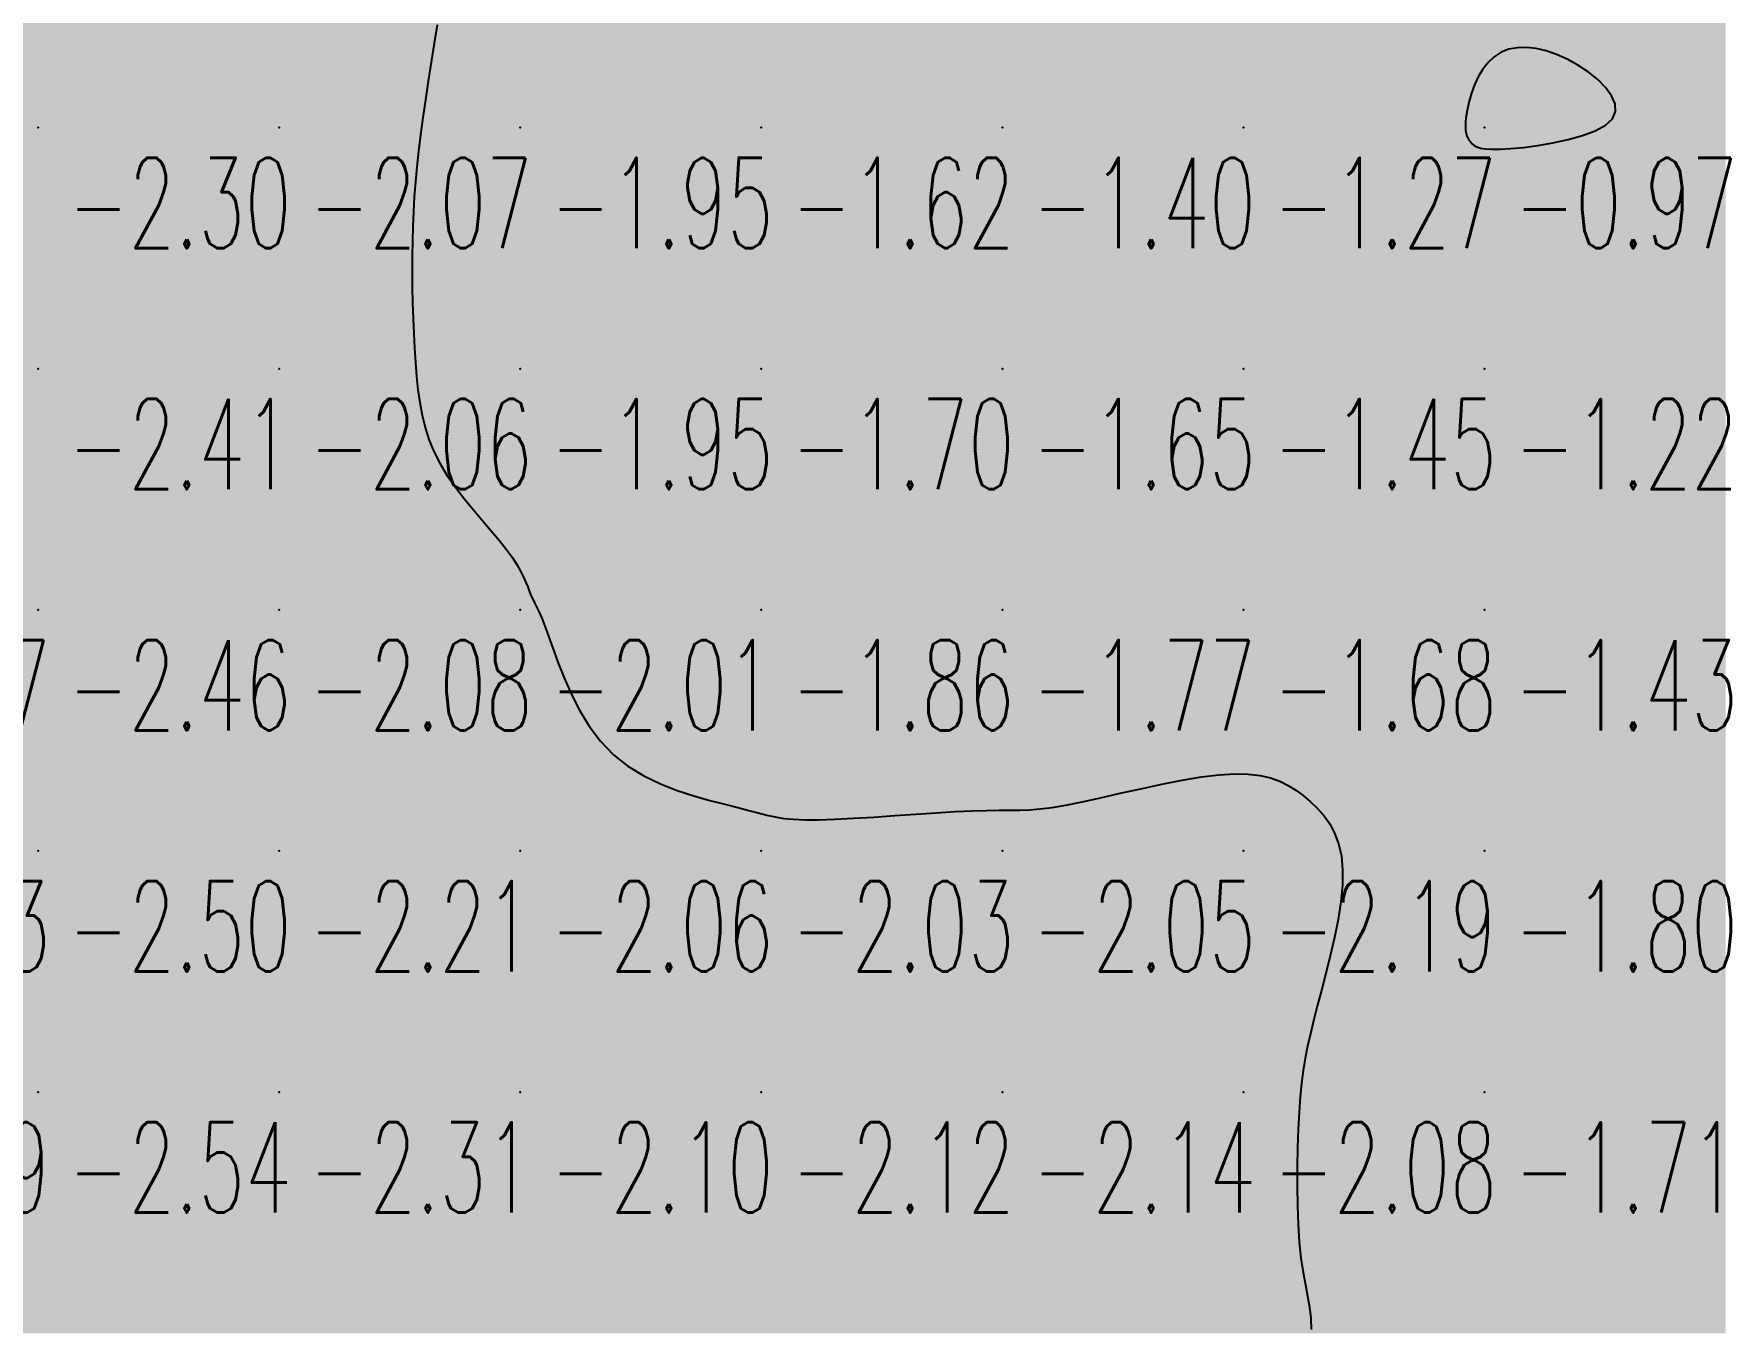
# Model space of a CAD drawing. Header units: millimetres. Extents: x 88261 to 90953, y 390274 to 392322.
# Drawn here: x 90420.1 to 90490.1, y 390527.5 to 390581.1 of the extents above; entities that cross this region are included whole.
import ezdxf
from ezdxf.enums import TextEntityAlignment as Align

# ---------------------------------------------------------------- set-up
doc = ezdxf.new("R2010")
doc.units = ezdxf.units.MM
doc.header["$LTSCALE"] = 25
for name, color, linetype in [('CN_03_00', 7, 'Continuous'), ('COTEAlt', 7, 'Continuous'), ('TN_COLORIAGE', 7, 'Continuous')]:
    doc.layers.add(name, color=color, linetype=linetype)
doc.styles.add('Simplex 1.0', font='Simplex.shx', dxfattribs={"width": 0.99, "height": 2.5})
doc.styles.get("Standard").update_dxf_attribs({"font": 'times.ttf'})

# ---------------------------------------------------------------- blocks, each defined once
blk = doc.blocks.new('COTE')
at = {"color": 0}
blk.add_point((0, 0), dxfattribs=at)
at = {"layer": 'COTEAlt'}
blk.add_attdef('ALT', text='', height=3.75, dxfattribs=at).set_placement((1.25, -1.25), align=Align.TOP_LEFT)

msp = doc.modelspace()

# ---------------------------------------------------------------- linework, layer by layer
at = {"layer": 'CN_03_00', "elevation": -2, "flags": 128}
msp.add_lwpolyline([(90436.809, 390581.508), (90436.684, 390580.737), (90436.558, 390579.953), (90436.434, 390579.17), (90436.316, 390578.399), (90436.208, 390577.655), (90436.113, 390576.946), (90436.03, 390576.27), (90435.96, 390575.62), (90435.902, 390574.989), (90435.854, 390574.371), (90435.818, 390573.759), (90435.791, 390573.146), (90435.773, 390572.527), (90435.765, 390571.896), (90435.764, 390571.256), (90435.772, 390570.612), (90435.786, 390569.969), (90435.808, 390569.33), (90435.835, 390568.702), (90435.869, 390568.088), (90435.907, 390567.493), (90435.952, 390566.92), (90436.007, 390566.368), (90436.079, 390565.834), (90436.175, 390565.314), (90436.299, 390564.806), (90436.459, 390564.307), (90436.66, 390563.814), (90436.909, 390563.323), (90437.208, 390562.832), (90437.547, 390562.346), (90437.913, 390561.868), (90438.292, 390561.403), (90438.67, 390560.954), (90439.034, 390560.528), (90439.371, 390560.127), (90439.667, 390559.756), (90439.912, 390559.419), (90440.109, 390559.115), (90440.265, 390558.841), (90440.388, 390558.597), (90440.483, 390558.381), (90440.559, 390558.19), (90440.621, 390558.023), (90440.677, 390557.879), (90440.733, 390557.752), (90440.793, 390557.631), (90440.861, 390557.499), (90440.939, 390557.342), (90441.03, 390557.144), (90441.139, 390556.891), (90441.268, 390556.566), (90441.421, 390556.155), (90441.601, 390555.649), (90441.814, 390555.065), (90442.066, 390554.426), (90442.362, 390553.756), (90442.709, 390553.078), (90443.113, 390552.416), (90443.578, 390551.794), (90444.112, 390551.234), (90444.715, 390550.756), (90445.372, 390550.354), (90446.061, 390550.021), (90446.762, 390549.746), (90447.454, 390549.52), (90448.117, 390549.334), (90448.729, 390549.179), (90449.27, 390549.045), (90449.728, 390548.925), (90450.12, 390548.818), (90450.475, 390548.727), (90450.818, 390548.651), (90451.177, 390548.593), (90451.579, 390548.553), (90452.051, 390548.533), (90452.619, 390548.534), (90453.3, 390548.557), (90454.075, 390548.596), (90454.913, 390548.648), (90455.784, 390548.707), (90456.659, 390548.767), (90457.506, 390548.824), (90458.296, 390548.872), (90459, 390548.905), (90459.596, 390548.921), (90460.103, 390548.926), (90460.55, 390548.927), (90460.966, 390548.932), (90461.378, 390548.948), (90461.816, 390548.984), (90462.308, 390549.046), (90462.883, 390549.144), (90463.559, 390549.28), (90464.32, 390549.447), (90465.141, 390549.632), (90465.996, 390549.823), (90466.859, 390550.008), (90467.705, 390550.173), (90468.507, 390550.308), (90469.241, 390550.399), (90469.887, 390550.438), (90470.449, 390550.426), (90470.94, 390550.367), (90471.371, 390550.267), (90471.753, 390550.129), (90472.099, 390549.957), (90472.418, 390549.758), (90472.724, 390549.534), (90473.023, 390549.288), (90473.312, 390549.017), (90473.582, 390548.712), (90473.825, 390548.368), (90474.032, 390547.978), (90474.197, 390547.534), (90474.31, 390547.032), (90474.363, 390546.463), (90474.352, 390545.825), (90474.284, 390545.132), (90474.171, 390544.401), (90474.023, 390543.65), (90473.852, 390542.897), (90473.67, 390542.158), (90473.486, 390541.452), (90473.313, 390540.797), (90473.159, 390540.202), (90473.025, 390539.657), (90472.91, 390539.144), (90472.811, 390538.643), (90472.727, 390538.137), (90472.658, 390537.608), (90472.6, 390537.037), (90472.553, 390536.406), (90472.516, 390535.703), (90472.489, 390534.943), (90472.474, 390534.146), (90472.473, 390533.334), (90472.487, 390532.527), (90472.518, 390531.746), (90472.566, 390531.013), (90472.635, 390530.347), (90472.722, 390529.762), (90472.818, 390529.245), (90472.911, 390528.771), (90472.99, 390528.32), (90473.041, 390527.87), (90473.055, 390527.397)], dxfattribs=at)
at = {"layer": 'CN_03_00', "elevation": -1, "flags": 128}
msp.add_lwpolyline([(90485.686, 390577.906), (90485.667, 390578.228), (90485.522, 390578.564), (90485.273, 390578.903), (90484.943, 390579.234), (90484.552, 390579.548), (90484.124, 390579.833), (90483.679, 390580.079), (90483.238, 390580.278), (90482.807, 390580.426), (90482.389, 390580.522), (90481.99, 390580.565), (90481.612, 390580.554), (90481.259, 390580.488), (90480.936, 390580.364), (90480.647, 390580.183), (90480.393, 390579.946), (90480.176, 390579.662), (90479.991, 390579.346), (90479.837, 390579.01), (90479.713, 390578.667), (90479.616, 390578.331), (90479.543, 390578.016), (90479.494, 390577.733), (90479.466, 390577.493), (90479.456, 390577.294), (90479.464, 390577.13), (90479.486, 390576.996), (90479.52, 390576.885), (90479.565, 390576.792), (90479.617, 390576.711), (90479.676, 390576.638), (90479.741, 390576.567), (90479.823, 390576.5), (90479.932, 390576.441), (90480.083, 390576.392), (90480.285, 390576.357), (90480.553, 390576.34), (90480.899, 390576.342), (90481.333, 390576.368), (90481.862, 390576.419), (90482.458, 390576.499), (90483.088, 390576.606), (90483.718, 390576.744), (90484.314, 390576.912), (90484.841, 390577.111), (90485.267, 390577.343), (90485.557, 390577.608), (90485.686, 390577.906)], close=True, dxfattribs=at)
at = {"layer": 'TN_COLORIAGE', "color": 111}
for points in [[(90420.249, 390587.239, -2), (90413.023, 390587.239, -2), (90410.249, 390577.239, -2), (90410.249, 390583.721, -2)], [(90410.249, 390577.239, -2.299), (90420.249, 390577.239, -2.299), (90420.249, 390587.239, -2.299)], [(90420.249, 390587.239, -2.081), (90420.249, 390577.239, -2.081), (90430.249, 390587.239, -2.081)], [(90420.249, 390577.239, -2.081), (90430.249, 390577.239, -2.081), (90430.249, 390587.239, -2.081)], [(90430.249, 390587.239, -2), (90437.529, 390587.239, -2), (90430.249, 390577.239, -2), (90437.311, 390584.302, -2)], [(90436.064, 390577.239, -2.073), (90437.311, 390584.302, -2.073), (90430.249, 390577.239, -2.073)], [(90410.249, 390577.239, -2.301), (90410.249, 390567.239, -2.301), (90420.249, 390577.239, -2.301)], [(90410.249, 390567.239, -2.301), (90420.249, 390567.239, -2.301), (90420.249, 390577.239, -2.301)], [(90420.249, 390577.239, -2.073), (90420.249, 390567.239, -2.073), (90430.249, 390577.239, -2.073)], [(90420.249, 390567.239, -2.073), (90430.249, 390567.239, -2.073), (90430.249, 390577.239, -2.073)], [(90430.249, 390577.239, -2), (90436.064, 390577.239, -2), (90430.249, 390567.239, -2), (90435.68, 390572.67, -2)], [(90435.68, 390572.67, -2.062), (90435.857, 390567.239, -2.062), (90430.249, 390567.239, -2.062)], [(90410.249, 390567.239, -2.413), (90410.249, 390557.239, -2.413), (90420.249, 390567.239, -2.413)], [(90410.249, 390557.239, -2.413), (90420.249, 390557.239, -2.413), (90420.249, 390567.239, -2.413)], [(90420.249, 390567.239, -2.062), (90420.249, 390557.239, -2.062), (90430.249, 390567.239, -2.062)], [(90420.249, 390557.239, -2.062), (90430.249, 390557.239, -2.062), (90430.249, 390567.239, -2.062)], [(90430.249, 390557.239, -2), (90436.337, 390563.327, -2), (90430.249, 390567.239, -2), (90435.857, 390567.239, -2)], [(90430.249, 390557.239, -2), (90436.337, 390563.327, -2), (90440.249, 390557.239, -2), (90440.249, 390559.387, -2)], [(90440.671, 390557.661, -2.013), (90440.249, 390559.387, -2.013), (90440.249, 390557.239, -2.013)], [(90440.671, 390557.661, -2.013), (90441.133, 390557.239, -2.013), (90440.249, 390557.239, -2.013)], [(90410.249, 390547.239, -2.463), (90420.249, 390547.239, -2.463), (90420.249, 390557.239, -2.463)], [(90410.249, 390557.239, -2.463), (90410.249, 390547.239, -2.463), (90420.249, 390557.239, -2.463)], [(90420.249, 390557.239, -2.076), (90420.249, 390547.239, -2.076), (90430.249, 390557.239, -2.076)], [(90420.249, 390547.239, -2.076), (90430.249, 390547.239, -2.076), (90430.249, 390557.239, -2.076)], [(90430.249, 390557.239, -2.013), (90430.249, 390547.239, -2.013), (90440.249, 390557.239, -2.013)], [(90430.249, 390547.239, -2.013), (90440.249, 390547.239, -2.013), (90440.249, 390557.239, -2.013)], [(90440.249, 390547.239, -2), (90443.322, 390550.313, -2), (90440.249, 390557.239, -2), (90441.133, 390557.239, -2)], [(90440.249, 390547.239, -2), (90443.322, 390550.313, -2), (90450.249, 390547.239, -2), (90450.249, 390548.915, -2)], [(90470.249, 390547.239, -2), (90470.249, 390550.991, -2), (90460.249, 390547.239, -2), (90461.699, 390548.69, -2)], [(90472.752, 390549.743, -2.192), (90470.249, 390550.991, -2.192), (90470.249, 390547.239, -2.192)], [(90472.752, 390549.743, -2.192), (90475.085, 390547.239, -2.192), (90470.249, 390547.239, -2.192)], [(90460.249, 390547.239, -2), (90460.249, 390549.112, -2), (90450.249, 390547.239, -2), (90451.304, 390548.294, -2)], [(90451.304, 390548.294, -2.028), (90450.249, 390548.915, -2.028), (90450.249, 390547.239, -2.028)], [(90461.699, 390548.69, -2.054), (90460.249, 390549.112, -2.054), (90460.249, 390547.239, -2.054)], [(90410.249, 390537.239, -2.502), (90420.249, 390537.239, -2.502), (90420.249, 390547.239, -2.502)], [(90410.249, 390547.239, -2.502), (90410.249, 390537.239, -2.502), (90420.249, 390547.239, -2.502)], [(90420.249, 390547.239, -2.208), (90420.249, 390537.239, -2.208), (90430.249, 390547.239, -2.208)], [(90420.249, 390537.239, -2.208), (90430.249, 390537.239, -2.208), (90430.249, 390547.239, -2.208)], [(90430.249, 390537.239, -2.061), (90440.249, 390537.239, -2.061), (90440.249, 390547.239, -2.061)], [(90430.249, 390547.239, -2.061), (90430.249, 390537.239, -2.061), (90440.249, 390547.239, -2.061)], [(90440.249, 390547.239, -2.028), (90440.249, 390537.239, -2.028), (90450.249, 390547.239, -2.028)], [(90440.249, 390537.239, -2.028), (90450.249, 390537.239, -2.028), (90450.249, 390547.239, -2.028)], [(90450.249, 390537.239, -2.054), (90460.249, 390537.239, -2.054), (90460.249, 390547.239, -2.054)], [(90450.249, 390547.239, -2.054), (90450.249, 390537.239, -2.054), (90460.249, 390547.239, -2.054)], [(90460.249, 390537.239, -2.192), (90470.249, 390537.239, -2.192), (90470.249, 390547.239, -2.192)], [(90460.249, 390547.239, -2.192), (90460.249, 390537.239, -2.192), (90470.249, 390547.239, -2.192)], [(90470.249, 390547.239, -2), (90475.085, 390547.239, -2), (90470.249, 390537.239, -2), (90473.084, 390540.075, -2)], [(90472.456, 390537.239, -2.081), (90473.084, 390540.075, -2.081), (90470.249, 390537.239, -2.081)], [(90410.249, 390528.06, -2.544), (90410.827, 390527.817, -2.544), (90410.249, 390537.239, -2.544), (90420.249, 390537.239, -2.544)], [(90411.591, 390527.239, -2.544), (90410.827, 390527.817, -2.544), (90420.249, 390527.239, -2.544), (90420.249, 390537.239, -2.544)], [(90420.249, 390527.239, -2.311), (90430.249, 390527.239, -2.311), (90430.249, 390537.239, -2.311)], [(90420.249, 390537.239, -2.311), (90420.249, 390527.239, -2.311), (90430.249, 390537.239, -2.311)], [(90430.249, 390527.239, -2.1), (90440.249, 390527.239, -2.1), (90440.249, 390537.239, -2.1)], [(90430.249, 390537.239, -2.1), (90430.249, 390527.239, -2.1), (90440.249, 390537.239, -2.1)], [(90440.249, 390537.239, -2.115), (90440.249, 390527.239, -2.115), (90450.249, 390537.239, -2.115)], [(90440.249, 390527.239, -2.115), (90450.249, 390527.239, -2.115), (90450.249, 390537.239, -2.115)], [(90450.249, 390527.239, -2.139), (90460.249, 390527.239, -2.139), (90460.249, 390537.239, -2.139)], [(90450.249, 390537.239, -2.139), (90450.249, 390527.239, -2.139), (90460.249, 390537.239, -2.139)], [(90460.249, 390527.239, -2.081), (90470.249, 390527.239, -2.081), (90470.249, 390537.239, -2.081)], [(90460.249, 390537.239, -2.081), (90460.249, 390527.239, -2.081), (90470.249, 390537.239, -2.081)], [(90470.249, 390537.239, -2), (90472.456, 390537.239, -2), (90470.249, 390527.239, -2), (90472.41, 390529.4, -2)], [(90472.41, 390529.4, -2.079), (90473.712, 390527.239, -2.079), (90470.249, 390527.239, -2.079)]]:
    msp.add_solid(points, dxfattribs=at)
at = {"layer": 'TN_COLORIAGE', "color": 101}
for points in [[(90437.311, 390584.302, -1.948), (90436.064, 390577.239, -1.948), (90440.249, 390587.239, -1.948), (90440.249, 390577.239, -1.948)], [(90440.249, 390587.239, -1.675), (90440.249, 390577.239, -1.675), (90450.249, 390587.239, -1.675)], [(90440.249, 390577.239, -1.675), (90450.249, 390577.239, -1.675), (90450.249, 390587.239, -1.675)], [(90450.249, 390577.239, -1.643), (90460.249, 390577.239, -1.643), (90460.249, 390587.239, -1.643)], [(90450.249, 390587.239, -1.643), (90450.249, 390577.239, -1.643), (90460.249, 390587.239, -1.643)], [(90460.249, 390577.239, -1.488), (90470.249, 390577.239, -1.488), (90470.249, 390587.239, -1.488)], [(90460.249, 390587.239, -1.488), (90460.249, 390577.239, -1.488), (90470.249, 390587.239, -1.488)], [(90470.249, 390577.239, -1), (90479.27, 390577.239, -1), (90480.249, 390587.239, -1), (90480.249, 390580.814, -1)], [(90470.249, 390587.239, -1.053), (90470.249, 390577.239, -1.053), (90480.249, 390587.239, -1.053)], [(90490.249, 390587.239, -1), (90483.615, 390580.605, -1), (90480.249, 390587.239, -1), (90480.249, 390580.814, -1)], [(90490.249, 390587.239, -1), (90483.615, 390580.605, -1), (90490.249, 390577.239, -1), (90487.369, 390577.239, -1)], [(90435.68, 390572.67, -1.948), (90436.064, 390577.239, -1.948), (90440.249, 390577.239, -1.948)], [(90435.857, 390567.239, -1.948), (90435.68, 390572.67, -1.948), (90440.249, 390567.239, -1.948), (90440.249, 390577.239, -1.948)], [(90440.249, 390577.239, -1.615), (90440.249, 390567.239, -1.615), (90450.249, 390577.239, -1.615)], [(90440.249, 390567.239, -1.615), (90450.249, 390567.239, -1.615), (90450.249, 390577.239, -1.615)], [(90450.249, 390567.239, -1.396), (90460.249, 390567.239, -1.396), (90460.249, 390577.239, -1.396)], [(90450.249, 390577.239, -1.396), (90450.249, 390567.239, -1.396), (90460.249, 390577.239, -1.396)], [(90460.249, 390567.239, -1.27), (90470.249, 390567.239, -1.27), (90470.249, 390577.239, -1.27)], [(90460.249, 390577.239, -1.27), (90460.249, 390567.239, -1.27), (90470.249, 390577.239, -1.27)], [(90470.249, 390567.239, -1), (90479.635, 390576.625, -1), (90470.249, 390577.239, -1), (90479.27, 390577.239, -1)], [(90480.249, 390567.239, -1.012), (90490.249, 390567.239, -1.012), (90490.249, 390577.239, -1.012)], [(90480.249, 390567.239, -1), (90480.249, 390576.085, -1), (90490.249, 390577.239, -1), (90487.369, 390577.239, -1)], [(90470.249, 390567.239, -1), (90479.635, 390576.625, -1), (90480.249, 390567.239, -1), (90480.249, 390576.085, -1)], [(90435.857, 390567.239, -1.951), (90436.337, 390563.327, -1.951), (90440.249, 390567.239, -1.951)], [(90440.249, 390559.387, -1.951), (90436.337, 390563.327, -1.951), (90440.249, 390567.239, -1.951)], [(90440.249, 390559.387, -1.697), (90440.671, 390557.661, -1.697), (90440.249, 390567.239, -1.697), (90450.249, 390567.239, -1.697)], [(90441.133, 390557.239, -1.697), (90440.671, 390557.661, -1.697), (90450.249, 390557.239, -1.697), (90450.249, 390567.239, -1.697)], [(90450.249, 390557.239, -1.653), (90460.249, 390557.239, -1.653), (90460.249, 390567.239, -1.653)], [(90450.249, 390567.239, -1.653), (90450.249, 390557.239, -1.653), (90460.249, 390567.239, -1.653)], [(90460.249, 390557.239, -1.447), (90470.249, 390557.239, -1.447), (90470.249, 390567.239, -1.447)], [(90460.249, 390567.239, -1.447), (90460.249, 390557.239, -1.447), (90470.249, 390567.239, -1.447)], [(90470.249, 390557.239, -1.224), (90480.249, 390557.239, -1.224), (90480.249, 390567.239, -1.224)], [(90470.249, 390567.239, -1.224), (90470.249, 390557.239, -1.224), (90480.249, 390567.239, -1.224)], [(90480.249, 390557.239, -1.017), (90490.249, 390557.239, -1.017), (90490.249, 390567.239, -1.017)], [(90480.249, 390567.239, -1.017), (90480.249, 390557.239, -1.017), (90490.249, 390567.239, -1.017)], [(90441.133, 390557.239, -1.862), (90443.322, 390550.313, -1.862), (90450.249, 390557.239, -1.862)], [(90450.249, 390548.915, -1.862), (90443.322, 390550.313, -1.862), (90450.249, 390557.239, -1.862)], [(90450.249, 390548.915, -1.765), (90451.304, 390548.294, -1.765), (90450.249, 390557.239, -1.765), (90460.249, 390557.239, -1.765)], [(90451.304, 390548.294, -1.765), (90460.249, 390549.112, -1.765), (90460.249, 390557.239, -1.765)], [(90460.249, 390549.112, -1.681), (90461.699, 390548.69, -1.681), (90460.249, 390557.239, -1.681), (90470.249, 390557.239, -1.681)], [(90461.699, 390548.69, -1.681), (90470.249, 390550.991, -1.681), (90470.249, 390557.239, -1.681)], [(90470.249, 390550.991, -1.426), (90472.752, 390549.743, -1.426), (90470.249, 390557.239, -1.426), (90480.249, 390557.239, -1.426)], [(90475.085, 390547.239, -1.426), (90472.752, 390549.743, -1.426), (90480.249, 390547.239, -1.426), (90480.249, 390557.239, -1.426)], [(90480.249, 390547.239, -1.193), (90490.249, 390547.239, -1.193), (90490.249, 390557.239, -1.193)], [(90480.249, 390557.239, -1.193), (90480.249, 390547.239, -1.193), (90490.249, 390557.239, -1.193)], [(90473.084, 390540.075, -1.714), (90472.456, 390537.239, -1.714), (90480.249, 390547.239, -1.714), (90480.249, 390537.239, -1.714)], [(90473.084, 390540.075, -1.795), (90475.085, 390547.239, -1.795), (90480.249, 390547.239, -1.795)], [(90480.249, 390537.239, -1.379), (90490.249, 390537.239, -1.379), (90490.249, 390547.239, -1.379)], [(90480.249, 390547.239, -1.379), (90480.249, 390537.239, -1.379), (90490.249, 390547.239, -1.379)], [(90473.712, 390527.239, -1.714), (90472.41, 390529.4, -1.714), (90480.249, 390527.239, -1.714), (90480.249, 390537.239, -1.714)], [(90472.41, 390529.4, -1.714), (90472.456, 390537.239, -1.714), (90480.249, 390537.239, -1.714)], [(90480.249, 390527.239, -1.503), (90490.249, 390527.239, -1.503), (90490.249, 390537.239, -1.503)], [(90480.249, 390537.239, -1.503), (90480.249, 390527.239, -1.503), (90490.249, 390537.239, -1.503)]]:
    msp.add_solid(points, dxfattribs=at)
at = {"layer": 'TN_COLORIAGE', "color": 91}
for points in [[(90480.249, 390580.814, -0.971), (90479.27, 390577.239, -0.971), (90480.249, 390577.239, -0.971)], [(90480.249, 390580.814, -0.971), (90483.615, 390580.605, -0.971), (90480.249, 390577.239, -0.971)], [(90487.369, 390577.239, -0.971), (90483.615, 390580.605, -0.971), (90480.249, 390577.239, -0.971)], [(90479.27, 390577.239, -0.971), (90479.635, 390576.625, -0.971), (90480.249, 390577.239, -0.971)], [(90480.249, 390576.085, -0.971), (90479.635, 390576.625, -0.971), (90480.249, 390577.239, -0.971)], [(90487.369, 390577.239, -0.971), (90480.249, 390576.085, -0.971), (90480.249, 390577.239, -0.971)]]:
    msp.add_solid(points, dxfattribs=at)

# ---------------------------------------------------------------- block references
at = {"layer": 'COTEAlt'}
ref = msp.add_blockref('COTE', (90420.249, 390577.239), dxfattribs=at)
ref.add_attrib('ALT', '-2.30', dxfattribs={"height": 3.75, "style": 'Simplex 1.0', "width": 0.6}).set_placement((90421.499, 390575.989), align=Align.TOP_LEFT)
ref = msp.add_blockref('COTE', (90430.249, 390577.239), dxfattribs=at)
ref.add_attrib('ALT', '-2.07', dxfattribs={"height": 3.75, "style": 'Simplex 1.0', "width": 0.6}).set_placement((90431.499, 390575.989), align=Align.TOP_LEFT)
ref = msp.add_blockref('COTE', (90440.249, 390577.239), dxfattribs=at)
ref.add_attrib('ALT', '-1.95', dxfattribs={"height": 3.75, "style": 'Simplex 1.0', "width": 0.6}).set_placement((90441.499, 390575.989), align=Align.TOP_LEFT)
ref = msp.add_blockref('COTE', (90450.249, 390577.239), dxfattribs=at)
ref.add_attrib('ALT', '-1.62', dxfattribs={"height": 3.75, "style": 'Simplex 1.0', "width": 0.6}).set_placement((90451.499, 390575.989), align=Align.TOP_LEFT)
ref = msp.add_blockref('COTE', (90460.249, 390577.239), dxfattribs=at)
ref.add_attrib('ALT', '-1.40', dxfattribs={"height": 3.75, "style": 'Simplex 1.0', "width": 0.6}).set_placement((90461.499, 390575.989), align=Align.TOP_LEFT)
ref = msp.add_blockref('COTE', (90470.249, 390577.239), dxfattribs=at)
ref.add_attrib('ALT', '-1.27', dxfattribs={"height": 3.75, "style": 'Simplex 1.0', "width": 0.6}).set_placement((90471.499, 390575.989), align=Align.TOP_LEFT)
ref = msp.add_blockref('COTE', (90480.249, 390577.239), dxfattribs=at)
ref.add_attrib('ALT', '-0.97', dxfattribs={"height": 3.75, "style": 'Simplex 1.0', "width": 0.6}).set_placement((90481.499, 390575.989), align=Align.TOP_LEFT)
ref = msp.add_blockref('COTE', (90420.249, 390567.239), dxfattribs=at)
ref.add_attrib('ALT', '-2.41', dxfattribs={"height": 3.75, "style": 'Simplex 1.0', "width": 0.6}).set_placement((90421.499, 390565.989), align=Align.TOP_LEFT)
ref = msp.add_blockref('COTE', (90430.249, 390567.239), dxfattribs=at)
ref.add_attrib('ALT', '-2.06', dxfattribs={"height": 3.75, "style": 'Simplex 1.0', "width": 0.6}).set_placement((90431.499, 390565.989), align=Align.TOP_LEFT)
ref = msp.add_blockref('COTE', (90440.249, 390567.239), dxfattribs=at)
ref.add_attrib('ALT', '-1.95', dxfattribs={"height": 3.75, "style": 'Simplex 1.0', "width": 0.6}).set_placement((90441.499, 390565.989), align=Align.TOP_LEFT)
ref = msp.add_blockref('COTE', (90450.249, 390567.239), dxfattribs=at)
ref.add_attrib('ALT', '-1.70', dxfattribs={"height": 3.75, "style": 'Simplex 1.0', "width": 0.6}).set_placement((90451.499, 390565.989), align=Align.TOP_LEFT)
ref = msp.add_blockref('COTE', (90460.249, 390567.239), dxfattribs=at)
ref.add_attrib('ALT', '-1.65', dxfattribs={"height": 3.75, "style": 'Simplex 1.0', "width": 0.6}).set_placement((90461.499, 390565.989), align=Align.TOP_LEFT)
ref = msp.add_blockref('COTE', (90470.249, 390567.239), dxfattribs=at)
ref.add_attrib('ALT', '-1.45', dxfattribs={"height": 3.75, "style": 'Simplex 1.0', "width": 0.6}).set_placement((90471.499, 390565.989), align=Align.TOP_LEFT)
ref = msp.add_blockref('COTE', (90480.249, 390567.239), dxfattribs=at)
ref.add_attrib('ALT', '-1.22', dxfattribs={"height": 3.75, "style": 'Simplex 1.0', "width": 0.6}).set_placement((90481.499, 390565.989), align=Align.TOP_LEFT)
ref = msp.add_blockref('COTE', (90410.249, 390557.239), dxfattribs=at)
ref.add_attrib('ALT', '-2.57', dxfattribs={"height": 3.75, "style": 'Simplex 1.0', "width": 0.6}).set_placement((90411.499, 390555.989), align=Align.TOP_LEFT)
ref = msp.add_blockref('COTE', (90420.249, 390557.239), dxfattribs=at)
ref.add_attrib('ALT', '-2.46', dxfattribs={"height": 3.75, "style": 'Simplex 1.0', "width": 0.6}).set_placement((90421.499, 390555.989), align=Align.TOP_LEFT)
ref = msp.add_blockref('COTE', (90430.249, 390557.239), dxfattribs=at)
ref.add_attrib('ALT', '-2.08', dxfattribs={"height": 3.75, "style": 'Simplex 1.0', "width": 0.6}).set_placement((90431.499, 390555.989), align=Align.TOP_LEFT)
ref = msp.add_blockref('COTE', (90440.249, 390557.239), dxfattribs=at)
ref.add_attrib('ALT', '-2.01', dxfattribs={"height": 3.75, "style": 'Simplex 1.0', "width": 0.6}).set_placement((90441.499, 390555.989), align=Align.TOP_LEFT)
ref = msp.add_blockref('COTE', (90450.249, 390557.239), dxfattribs=at)
ref.add_attrib('ALT', '-1.86', dxfattribs={"height": 3.75, "style": 'Simplex 1.0', "width": 0.6}).set_placement((90451.499, 390555.989), align=Align.TOP_LEFT)
ref = msp.add_blockref('COTE', (90460.249, 390557.239), dxfattribs=at)
ref.add_attrib('ALT', '-1.77', dxfattribs={"height": 3.75, "style": 'Simplex 1.0', "width": 0.6}).set_placement((90461.499, 390555.989), align=Align.TOP_LEFT)
ref = msp.add_blockref('COTE', (90470.249, 390557.239), dxfattribs=at)
ref.add_attrib('ALT', '-1.68', dxfattribs={"height": 3.75, "style": 'Simplex 1.0', "width": 0.6}).set_placement((90471.499, 390555.989), align=Align.TOP_LEFT)
ref = msp.add_blockref('COTE', (90480.249, 390557.239), dxfattribs=at)
ref.add_attrib('ALT', '-1.43', dxfattribs={"height": 3.75, "style": 'Simplex 1.0', "width": 0.6}).set_placement((90481.499, 390555.989), align=Align.TOP_LEFT)
ref = msp.add_blockref('COTE', (90410.249, 390547.239), dxfattribs=at)
ref.add_attrib('ALT', '-2.63', dxfattribs={"height": 3.75, "style": 'Simplex 1.0', "width": 0.6}).set_placement((90411.499, 390545.989), align=Align.TOP_LEFT)
ref = msp.add_blockref('COTE', (90420.249, 390547.239), dxfattribs=at)
ref.add_attrib('ALT', '-2.50', dxfattribs={"height": 3.75, "style": 'Simplex 1.0', "width": 0.6}).set_placement((90421.499, 390545.989), align=Align.TOP_LEFT)
ref = msp.add_blockref('COTE', (90430.249, 390547.239), dxfattribs=at)
ref.add_attrib('ALT', '-2.21', dxfattribs={"height": 3.75, "style": 'Simplex 1.0', "width": 0.6}).set_placement((90431.499, 390545.989), align=Align.TOP_LEFT)
ref = msp.add_blockref('COTE', (90440.249, 390547.239), dxfattribs=at)
ref.add_attrib('ALT', '-2.06', dxfattribs={"height": 3.75, "style": 'Simplex 1.0', "width": 0.6}).set_placement((90441.499, 390545.989), align=Align.TOP_LEFT)
ref = msp.add_blockref('COTE', (90450.249, 390547.239), dxfattribs=at)
ref.add_attrib('ALT', '-2.03', dxfattribs={"height": 3.75, "style": 'Simplex 1.0', "width": 0.6}).set_placement((90451.499, 390545.989), align=Align.TOP_LEFT)
ref = msp.add_blockref('COTE', (90460.249, 390547.239), dxfattribs=at)
ref.add_attrib('ALT', '-2.05', dxfattribs={"height": 3.75, "style": 'Simplex 1.0', "width": 0.6}).set_placement((90461.499, 390545.989), align=Align.TOP_LEFT)
ref = msp.add_blockref('COTE', (90470.249, 390547.239), dxfattribs=at)
ref.add_attrib('ALT', '-2.19', dxfattribs={"height": 3.75, "style": 'Simplex 1.0', "width": 0.6}).set_placement((90471.499, 390545.989), align=Align.TOP_LEFT)
ref = msp.add_blockref('COTE', (90480.249, 390547.239), dxfattribs=at)
ref.add_attrib('ALT', '-1.80', dxfattribs={"height": 3.75, "style": 'Simplex 1.0', "width": 0.6}).set_placement((90481.499, 390545.989), align=Align.TOP_LEFT)
ref = msp.add_blockref('COTE', (90410.249, 390537.239), dxfattribs=at)
ref.add_attrib('ALT', '-2.69', dxfattribs={"height": 3.75, "style": 'Simplex 1.0', "width": 0.6}).set_placement((90411.499, 390535.989), align=Align.TOP_LEFT)
ref = msp.add_blockref('COTE', (90420.249, 390537.239), dxfattribs=at)
ref.add_attrib('ALT', '-2.54', dxfattribs={"height": 3.75, "style": 'Simplex 1.0', "width": 0.6}).set_placement((90421.499, 390535.989), align=Align.TOP_LEFT)
ref = msp.add_blockref('COTE', (90430.249, 390537.239), dxfattribs=at)
ref.add_attrib('ALT', '-2.31', dxfattribs={"height": 3.75, "style": 'Simplex 1.0', "width": 0.6}).set_placement((90431.499, 390535.989), align=Align.TOP_LEFT)
ref = msp.add_blockref('COTE', (90440.249, 390537.239), dxfattribs=at)
ref.add_attrib('ALT', '-2.10', dxfattribs={"height": 3.75, "style": 'Simplex 1.0', "width": 0.6}).set_placement((90441.499, 390535.989), align=Align.TOP_LEFT)
ref = msp.add_blockref('COTE', (90450.249, 390537.239), dxfattribs=at)
ref.add_attrib('ALT', '-2.12', dxfattribs={"height": 3.75, "style": 'Simplex 1.0', "width": 0.6}).set_placement((90451.499, 390535.989), align=Align.TOP_LEFT)
ref = msp.add_blockref('COTE', (90460.249, 390537.239), dxfattribs=at)
ref.add_attrib('ALT', '-2.14', dxfattribs={"height": 3.75, "style": 'Simplex 1.0', "width": 0.6}).set_placement((90461.499, 390535.989), align=Align.TOP_LEFT)
ref = msp.add_blockref('COTE', (90470.249, 390537.239), dxfattribs=at)
ref.add_attrib('ALT', '-2.08', dxfattribs={"height": 3.75, "style": 'Simplex 1.0', "width": 0.6}).set_placement((90471.499, 390535.989), align=Align.TOP_LEFT)
ref = msp.add_blockref('COTE', (90480.249, 390537.239), dxfattribs=at)
ref.add_attrib('ALT', '-1.71', dxfattribs={"height": 3.75, "style": 'Simplex 1.0', "width": 0.6}).set_placement((90481.499, 390535.989), align=Align.TOP_LEFT)

doc.saveas('drawing.dxf')
